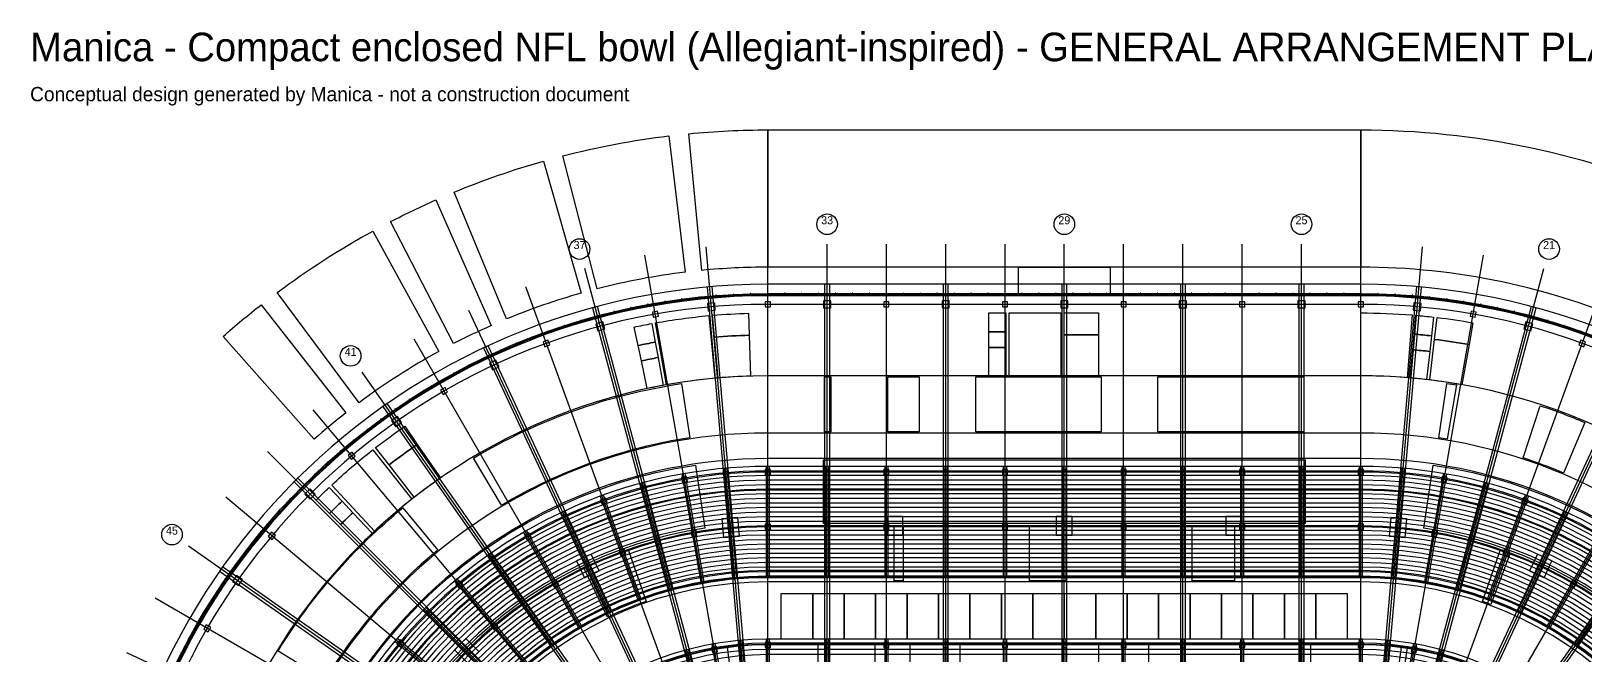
# Model space of a CAD drawing. Extents: x -180904 to 227412, y -304894 to 186390.
# Drawn here: x -180734 to 91239, y 77166 to 186390 of the extents above; entities that cross this region are included whole.
import ezdxf
from ezdxf.enums import TextEntityAlignment as Align

# ---------------------------------------------------------------- set-up
doc = ezdxf.new("R2010")
doc.units = 0
for name, color, linetype in [('02_ROW_LINES', 8, 'CONTINUOUS'), ('02_TIER_EDGES', 8, 'CONTINUOUS'), ('05_LEVELS', 40, 'CONTINUOUS'), ('05_SUITES', 40, 'CONTINUOUS'), ('06_FLOOR_PLATES', 9, 'CONTINUOUS'), ('06_PROGRAM_CLUB_LOUNGE', 9, 'CONTINUOUS'), ('06_PROGRAM_CONCESSIONS', 9, 'CONTINUOUS'), ('06_PROGRAM_FIRST_AID', 9, 'CONTINUOUS'), ('06_PROGRAM_RETAIL', 9, 'CONTINUOUS'), ('06_PROGRAM_TOILETS', 9, 'CONTINUOUS'), ('07_CORES', 6, 'CONTINUOUS'), ('07_VOMITORIES', 6, 'CONTINUOUS'), ('08_COLUMNS', 8, 'CONTINUOUS'), ('08_GRID', 8, 'CONTINUOUS'), ('08_RAKERS', 8, 'CONTINUOUS'), ('09_DECK', 254, 'CONTINUOUS'), ('09_PRIMARY_FRAMES', 254, 'CONTINUOUS'), ('10_BANDS', 252, 'CONTINUOUS'), ('10_MULLIONS', 252, 'CONTINUOUS'), ('10_PORTALS', 252, 'CONTINUOUS'), ('10_SKIN', 252, 'CONTINUOUS'), ('11_AIR_HANDLING', 4, 'CONTINUOUS'), ('11_CENTRAL_PLANT', 4, 'CONTINUOUS'), ('11_DUCT_ZONES', 4, 'CONTINUOUS'), ('11_RISERS', 4, 'CONTINUOUS'), ('12_GENERATORS', 30, 'CONTINUOUS'), ('12_RISERS', 30, 'CONTINUOUS'), ('12_ROOMS', 30, 'CONTINUOUS'), ('12_SWITCHGEAR', 30, 'CONTINUOUS'), ('12_TRANSFORMERS', 30, 'CONTINUOUS'), ('13_RISERS', 150, 'CONTINUOUS'), ('13_WATER_STORAGE', 150, 'CONTINUOUS'), ('15_RIBBON_BOARDS', 130, 'CONTINUOUS'), ('15_TELECOM', 130, 'CONTINUOUS'), ('95_TITLE', 7, 'CONTINUOUS')]:
    doc.layers.add(name, color=color, linetype=linetype)

msp = doc.modelspace()

# ---------------------------------------------------------------- linework, layer by layer
at = {"layer": '02_ROW_LINES'}
for p, q in [((51864, 109484), (-51864, 109484)), ((51864, 108684), (-51864, 108684)), ((51864, 107884), (-51864, 107884)), ((51864, 107084), (-51864, 107084)), ((51864, 106284), (-51864, 106284)), ((51864, 105484), (-51864, 105484)), ((51864, 104684), (-51864, 104684)), ((51864, 103884), (-51864, 103884)), ((51864, 103084), (-51864, 103084)), ((51864, 102284), (-51864, 102284)), ((51864, 101484), (-51864, 101484)), ((51864, 100684), (-51864, 100684)), ((51864, 99884), (-51864, 99884)), ((51864, 99084), (-51864, 99084)), ((51864, 98284), (-51864, 98284)), ((51864, 97484), (-51864, 97484)), ((51864, 96684), (-51864, 96684)), ((51864, 95884), (-51864, 95884)), ((51864, 95084), (-51864, 95084)), ((51864, 94284), (-51864, 94284)), ((51864, 93484), (-51864, 93484)), ((51864, 92684), (-51864, 92684)), ((51864, 91884), (-51864, 91884)), ((51864, 91084), (-51864, 91084)), ((51864, 79184), (-51864, 79184)), ((51864, 78284), (-51864, 78284)), ((51864, 77384), (-51864, 77384))]:
    msp.add_line(p, q, dxfattribs=at)
for centre, radius, start, end in [((-51864, 25384), 84100, 90, 180), ((51864, 25384), 84100, 0, 90), ((-51864, 25384), 83300, 90, 180), ((-51864, 25384), 82500, 90, 180), ((-51864, 25384), 81700, 90, 180), ((-51864, 25384), 80900, 90, 180), ((51864, 25384), 83300, 0, 90), ((51864, 25384), 82500, 0, 90), ((51864, 25384), 81700, 0, 90), ((51864, 25384), 80900, 0, 90), ((-51864, 25384), 80100, 90, 180), ((-51864, 25384), 79300, 90, 180), ((-51864, 25384), 78500, 90, 180), ((51864, 25384), 80100, 0, 90), ((51864, 25384), 79300, 0, 90), ((51864, 25384), 78500, 0, 90), ((-51864, 25384), 77700, 90, 180), ((-51864, 25384), 76900, 90, 180), ((-51864, 25384), 76100, 90, 180), ((-51864, 25384), 75300, 90, 180), ((51864, 25384), 77700, 0, 90), ((51864, 25384), 76900, 0, 90), ((51864, 25384), 76100, 0, 90), ((51864, 25384), 75300, 0, 90), ((-51864, 25384), 74500, 90, 180), ((-51864, 25384), 73700, 90, 180), ((-51864, 25384), 72900, 90, 180), ((51864, 25384), 74500, 0, 90), ((51864, 25384), 73700, 0, 90), ((51864, 25384), 72900, 0, 90), ((-51864, 25384), 72100, 90, 180), ((-51864, 25384), 71300, 90, 180), ((-51864, 25384), 70500, 90, 180), ((51864, 25384), 72100, 0, 90), ((51864, 25384), 71300, 0, 90), ((51864, 25384), 70500, 0, 90), ((-51864, 25384), 69700, 90, 180), ((-51864, 25384), 68900, 90, 180), ((-51864, 25384), 68100, 90, 180), ((-51864, 25384), 67300, 90, 180), ((51864, 25384), 69700, 0, 90), ((51864, 25384), 68900, 0, 90), ((51864, 25384), 68100, 0, 90), ((51864, 25384), 67300, 0, 90), ((-51864, 25384), 66500, 90, 180), ((-51864, 25384), 65700, 90, 180), ((51864, 25384), 66500, 0, 90), ((51864, 25384), 65700, 0, 90), ((-51864, 25384), 53800, 90, 180), ((51864, 25384), 53800, 0, 90), ((-51864, 25384), 52900, 90, 180), ((-51864, 25384), 52000, 90, 180), ((51864, 25384), 52900, 0, 90), ((51864, 25384), 52000, 0, 90)]:
    msp.add_arc(centre, radius, start, end, dxfattribs=at)
at = {"layer": '02_TIER_EDGES'}
for p, q in [((51864, 110284), (-51864, 110284)), ((51864, 80084), (-51864, 80084))]:
    msp.add_line(p, q, dxfattribs=at)
for centre, radius, start, end in [((-51864, 25384), 84900, 90, 180), ((51864, 25384), 84900, 0, 90), ((-51864, 25384), 54700, 90, 180), ((51864, 25384), 54700, 0, 90)]:
    msp.add_arc(centre, radius, start, end, dxfattribs=at)
at = {"layer": '05_LEVELS'}
for points in [[(118564, -25384), (118564, 25384, 0.414), (51864, 92084), (-51864, 92084, 0.414), (-118564, 25384), (-118564, -25384, 0.414), (-51864, -92084), (51864, -92084, 0.414)], [(104764, -25384), (104764, 25384, 0.414), (51864, 78284), (-51864, 78284, 0.414), (-104764, 25384), (-104764, -25384, 0.414), (-51864, -78284), (51864, -78284, 0.414)]]:
    msp.add_lwpolyline(points, format="xyb", close=True, dxfattribs=at)
at = {"layer": '05_SUITES'}
for points in [[(-44000, 80084), (-49500, 80084), (-49500, 88084), (-44000, 88084)], [(-38500, 80084), (-44000, 80084), (-44000, 88084), (-38500, 88084)], [(-33000, 80084), (-38500, 80084), (-38500, 88084), (-33000, 88084)], [(-27500, 80084), (-33000, 80084), (-33000, 88084), (-27500, 88084)], [(-22000, 80084), (-27500, 80084), (-27500, 88084), (-22000, 88084)], [(-16500, 80084), (-22000, 80084), (-22000, 88084), (-16500, 88084)], [(-11000, 80084), (-16500, 80084), (-16500, 88084), (-11000, 88084)], [(-5500, 80084), (-11000, 80084), (-11000, 88084), (-5500, 88084)], [(0, 80084), (-5500, 80084), (-5500, 88084), (0, 88084)], [(5500, 80084), (0, 80084), (0, 88084), (5500, 88084)], [(11000, 80084), (5500, 80084), (5500, 88084), (11000, 88084)], [(16500, 80084), (11000, 80084), (11000, 88084), (16500, 88084)], [(22000, 80084), (16500, 80084), (16500, 88084), (22000, 88084)], [(27500, 80084), (22000, 80084), (22000, 88084), (27500, 88084)], [(33000, 80084), (27500, 80084), (27500, 88084), (33000, 88084)], [(38500, 80084), (33000, 80084), (33000, 88084), (38500, 88084)], [(44000, 80084), (38500, 80084), (38500, 88084), (44000, 88084)], [(49500, 80084), (44000, 80084), (44000, 88084), (49500, 88084)]]:
    msp.add_lwpolyline(points, close=True, dxfattribs=at)
at = {"layer": '06_FLOOR_PLATES'}
for points in [[(152604, -25384), (152604, 25384, 0.414), (51864, 126124), (-51864, 126124, 0.414), (-152604, 25384), (-152604, -25384, 0.414), (-51864, -126124), (51864, -126124, 0.414)], [(138136.051, -25384), (138136.051, 25384, 0.414), (51864, 111656.051), (-51864, 111656.051, 0.414), (-138136.051, 25384), (-138136.051, -25384, 0.414), (-51864, -111656.051), (51864, -111656.051, 0.414)], [(132604, -25384), (132604, 25384, 0.414), (51864, 106124), (-51864, 106124, 0.414), (-132604, 25384), (-132604, -25384, 0.414), (-51864, -106124), (51864, -106124, 0.414)], [(106564, -25384), (106564, 25384, 0.414), (51864, 80084), (-51864, 80084, 0.414), (-106564, 25384), (-106564, -25384, 0.414), (-51864, -80084), (51864, -80084, 0.414)], [(105864, -25384), (105864, 25384, 0.414), (51864, 79384), (-51864, 79384, 0.414), (-105864, 25384), (-105864, -25384, 0.414), (-51864, -79384), (51864, -79384, 0.414)]]:
    msp.add_lwpolyline(points, format="xyb", close=True, dxfattribs=at)
at = {"layer": '06_PROGRAM_CLUB_LOUNGE'}
for points in [[(-62879.125, 99469.606, 0.33), (-125949.606, 36399.125), (-137000.182, 38042.136, -0.33), (-64522.136, 110520.182)], [(125949.606, 36399.125, 0.33), (62879.125, 99469.606), (64522.136, 110520.182, -0.33), (137000.182, 38042.136)]]:
    msp.add_lwpolyline(points, format="xyb", close=True, dxfattribs=at)
msp.add_lwpolyline([(42117.206, 100284), (-42117.206, 100284), (-42117.206, 111456.051), (42117.206, 111456.051)], close=True, dxfattribs=at)
at = {"layer": '06_PROGRAM_CONCESSIONS'}
for points in [[(6429.126, 116324), (-15480.172, 116324), (-15480.172, 125924), (6429.126, 125924)], [(265.802, 90284), (-6113.443, 90284), (-6113.443, 99884), (265.802, 99884)], [(6007.564, 69584), (-18243.747, 69584), (-18243.747, 79184), (6007.564, 79184)]]:
    msp.add_lwpolyline(points, close=True, dxfattribs=at)
for points in [[(-109613.057, 95634.48, 0.083), (-129346.176, 72992.78), (-137525.513, 78018.559, -0.083), (-115709.285, 103050.41)], [(-97570.14, 71459.577, 0.024), (-101801.18, 66836.238), (-109187.882, 72967.848, -0.024), (-104330.986, 78275.071)]]:
    msp.add_lwpolyline(points, format="xyb", close=True, dxfattribs=at)
at = {"layer": '06_PROGRAM_FIRST_AID'}
for points in [[(-40831.522, 116324), (-41926.987, 116324), (-41926.987, 125924), (-40831.522, 125924)], [(-41869.815, 69584), (-43082.38, 69584), (-43082.38, 79184), (-41869.815, 79184)]]:
    msp.add_lwpolyline(points, close=True, dxfattribs=at)
for points in [[(66986.711, 115057.782, 0.004), (65497.092, 115296.304), (66936.258, 124787.816, -0.004), (68583.126, 124524.115)], [(58527.99, 69078.751, 0.005), (57724.571, 69193.744), (58997.456, 78708.983, -0.005), (59975.372, 78569.013)]]:
    msp.add_lwpolyline(points, format="xyb", close=True, dxfattribs=at)
at = {"layer": '06_PROGRAM_RETAIL'}
for points in [[(-25417.185, 116324), (-30894.51, 116324), (-30894.51, 125924), (-25417.185, 125924)], [(-28191.316, 90284), (-29786.127, 90284), (-29786.127, 99884), (-28191.316, 99884)], [(-27025.367, 69584), (-33088.195, 69584), (-33088.195, 79184), (-27025.367, 79184)]]:
    msp.add_lwpolyline(points, close=True, dxfattribs=at)
for points in [[(87319.173, 109127.742, 0.021), (80259.082, 111777.304), (83256.583, 120897.336, -0.021), (91061.967, 117968.075)], [(74634.57, 86158.264, 0.006), (73160.32, 86690.417), (76310.469, 95758.854, -0.006), (78002.79, 95147.985)]]:
    msp.add_lwpolyline(points, format="xyb", close=True, dxfattribs=at)
at = {"layer": '06_PROGRAM_TOILETS'}
for points in [[(41926.987, 116324), (16366.139, 116324), (16366.139, 125924), (41926.987, 125924)], [(29786.127, 90284), (22343.675, 90284), (22343.675, 99884), (29786.127, 99884)], [(43082.38, 69584), (14789.184, 69584), (14789.184, 79184), (43082.38, 79184)]]:
    msp.add_lwpolyline(points, close=True, dxfattribs=at)
for points in [[(-65497.092, 115296.304, 0.097), (-98428.982, 103497.93), (-103344.573, 111743.957, -0.097), (-66936.258, 124787.816)], [(-73160.32, 86690.417, 0.028), (-79920.077, 83906.359), (-84070.129, 92562.979, -0.028), (-76310.469, 95758.854)], [(-57724.571, 69193.744, 0.108), (-75396.309, 62798.843), (-80507.398, 70925.143, -0.108), (-58997.456, 78708.983)]]:
    msp.add_lwpolyline(points, format="xyb", close=True, dxfattribs=at)
at = {"layer": '07_CORES'}
for points in [[(-61143.982, 125695.662, 0.021), (-69598.33, 124550.734), (-71534.777, 135378.946, -0.021), (-62157.281, 136648.891)], [(59949.555, 125798.996, 0.02), (51864, 126124), (51864, 137124, -0.02), (60832.432, 136763.508)], [(-114163.201, 104550.642, 0.021), (-120638.284, 98995.449), (-128147.885, 107033.229, -0.021), (-120965.774, 113195.004)]]:
    msp.add_lwpolyline(points, format="xyb", close=True, dxfattribs=at)
msp.add_lwpolyline([(-632.175, 126124), (-9632.175, 126124), (-9632.175, 137124), (-632.175, 137124)], close=True, dxfattribs=at)
at = {"layer": '07_VOMITORIES'}
for points in [[(-56820.802, 98103.707), (-57104.058, 101341.339), (-59893.403, 101097.303), (-59610.147, 97859.671)], [(-28236.571, 98259), (-28236.571, 101509), (-31036.571, 101509), (-31036.571, 98259)], [(1400, 98259), (1400, 101509), (-1400, 101509), (-1400, 98259)], [(31036.571, 98259), (31036.571, 101509), (28236.571, 101509), (28236.571, 98259)], [(59610.147, 97859.671), (59893.403, 101097.303), (57104.058, 101341.339), (56820.802, 98103.707)], [(-81393.475, 92022.846), (-82766.984, 94968.346), (-85304.646, 93785.015), (-83931.137, 90839.514)], [(83931.137, 90839.514), (85304.646, 93785.015), (82766.984, 94968.346), (81393.475, 92022.846)], [(-102404.457, 77904.356), (-104702.554, 80202.453), (-106682.453, 78222.554), (-104384.356, 75924.457)]]:
    msp.add_lwpolyline(points, close=True, dxfattribs=at)
at = {"layer": '08_COLUMNS'}
for points in [[(-61051.006, 137620.393), (-61160.822, 138875.598), (-62416.027, 138765.782), (-62306.211, 137510.577)], [(-51414, 138174), (-51414, 139074), (-52314, 139074), (-52314, 138174)], [(-40861.2, 137994), (-40861.2, 139254), (-42121.2, 139254), (-42121.2, 137994)], [(-30668.4, 138174), (-30668.4, 139074), (-31568.4, 139074), (-31568.4, 138174)], [(-20115.6, 137994), (-20115.6, 139254), (-21375.6, 139254), (-21375.6, 137994)], [(-9922.8, 138174), (-9922.8, 139074), (-10822.8, 139074), (-10822.8, 138174)], [(630, 137994), (630, 139254), (-630, 139254), (-630, 137994)], [(10822.8, 138174), (10822.8, 139074), (9922.8, 139074), (9922.8, 138174)], [(21375.6, 137994), (21375.6, 139254), (20115.6, 139254), (20115.6, 137994)], [(31568.4, 138174), (31568.4, 139074), (30668.4, 139074), (30668.4, 138174)], [(42121.2, 137994), (42121.2, 139254), (40861.2, 139254), (40861.2, 137994)], [(52314, 138174), (52314, 139074), (51414, 139074), (51414, 138174)], [(62306.211, 137510.577), (62416.027, 138765.782), (61160.822, 138875.598), (61051.006, 137620.393)], [(-71006.614, 136538.608), (-71162.898, 137424.935), (-72049.225, 137268.652), (-71892.941, 136382.325)], [(71892.941, 136382.325), (72049.225, 137268.652), (71162.898, 137424.935), (71006.614, 136538.608)], [(-80401.079, 134319.963), (-80727.191, 135537.03), (-81944.258, 135210.918), (-81618.146, 133993.851)], [(81618.146, 133993.851), (81944.258, 135210.918), (80727.191, 135537.03), (80401.079, 134319.963)], [(-90017.59, 131525.84), (-90325.408, 132371.563), (-91171.132, 132063.745), (-90863.314, 131218.022)], [(90863.314, 131218.022), (91171.132, 132063.745), (90325.408, 132371.563), (90017.59, 131525.84)], [(-98884.069, 127709.569), (-99416.568, 128851.517), (-100558.515, 128319.018), (-100026.016, 127177.07)], [(-107869.289, 123288.005), (-108319.289, 124067.428), (-109098.711, 123617.428), (-108648.711, 122838.005)], [(-115938.377, 117990.065), (-116661.083, 119022.196), (-117693.215, 118299.49), (-116970.508, 117267.359)], [(-124019.294, 112075.407), (-124597.803, 112764.847), (-125287.243, 112186.338), (-124708.734, 111496.898)], [(-58688.859, 108555.668), (-58767.299, 109452.243), (-59663.875, 109373.803), (-59585.434, 108477.227)], [(-51414, 108834), (-51414, 109734), (-52314, 109734), (-52314, 108834)], [(-41041.2, 108834), (-41041.2, 109734), (-41941.2, 109734), (-41941.2, 108834)], [(-30668.4, 108834), (-30668.4, 109734), (-31568.4, 109734), (-31568.4, 108834)], [(-20295.6, 108834), (-20295.6, 109734), (-21195.6, 109734), (-21195.6, 108834)], [(-9922.8, 108834), (-9922.8, 109734), (-10822.8, 109734), (-10822.8, 108834)], [(450, 108834), (450, 109734), (-450, 109734), (-450, 108834)], [(10822.8, 108834), (10822.8, 109734), (9922.8, 109734), (9922.8, 108834)], [(21195.6, 108834), (21195.6, 109734), (20295.6, 109734), (20295.6, 108834)], [(31568.4, 108834), (31568.4, 109734), (30668.4, 109734), (30668.4, 108834)], [(41941.2, 108834), (41941.2, 109734), (41041.2, 109734), (41041.2, 108834)], [(52314, 108834), (52314, 109734), (51414, 109734), (51414, 108834)], [(59585.434, 108477.227), (59663.875, 109373.803), (58767.299, 109452.243), (58688.859, 108555.668)], [(-131045.817, 105456.772), (-131936.772, 106347.726), (-132827.726, 105456.772), (-131936.772, 104565.817)], [(-73027.783, 106106.979), (-73260.72, 106976.312), (-74130.053, 106743.375), (-73897.116, 105874.042)], [(-65911.777, 107644.349), (-66068.06, 108530.676), (-66954.387, 108374.392), (-66798.104, 107488.065)], [(66798.104, 107488.065), (66954.387, 108374.392), (66068.06, 108530.676), (65911.777, 107644.349)], [(73897.116, 105874.042), (74130.053, 106743.375), (73260.72, 106976.312), (73027.783, 106106.979)], [(-79982.719, 103955.258), (-80290.537, 104800.982), (-81136.261, 104493.163), (-80828.443, 103647.44)], [(80828.443, 103647.44), (81136.261, 104493.163), (80290.537, 104800.982), (79982.719, 103955.258)], [(-86723.655, 101205.563), (-87104.012, 102021.24), (-87919.689, 101640.884), (-87539.332, 100825.207)], [(87539.332, 100825.207), (87919.689, 101640.884), (87104.012, 102021.24), (86723.655, 101205.563)], [(-137976.898, 98228.734), (-138666.338, 98807.243), (-139244.847, 98117.803), (-138555.407, 97539.294)], [(-93199.289, 97878.82), (-93649.289, 98658.243), (-94428.711, 98208.243), (-93978.711, 97428.82)], [(-64251.7, 98229.587), (-64407.984, 99115.914), (-65294.311, 98959.63), (-65138.027, 98073.303)], [(-57855.65, 99032.046), (-57934.09, 99928.622), (-58830.666, 99850.181), (-58752.225, 98953.606)], [(-51414, 99274), (-51414, 100174), (-52314, 100174), (-52314, 99274)], [(-41041.2, 99274), (-41041.2, 100174), (-41941.2, 100174), (-41941.2, 99274)], [(-30668.4, 99274), (-30668.4, 100174), (-31568.4, 100174), (-31568.4, 99274)], [(-20295.6, 99274), (-20295.6, 100174), (-21195.6, 100174), (-21195.6, 99274)], [(-9922.8, 99274), (-9922.8, 100174), (-10822.8, 100174), (-10822.8, 99274)], [(450, 99274), (450, 100174), (-450, 100174), (-450, 99274)], [(10822.8, 99274), (10822.8, 100174), (9922.8, 100174), (9922.8, 99274)], [(21195.6, 99274), (21195.6, 100174), (20295.6, 100174), (20295.6, 99274)], [(31568.4, 99274), (31568.4, 100174), (30668.4, 100174), (30668.4, 99274)], [(41941.2, 99274), (41941.2, 100174), (41041.2, 100174), (41041.2, 99274)], [(52314, 99274), (52314, 100174), (51414, 100174), (51414, 99274)], [(58752.225, 98953.606), (58830.666, 99850.181), (57934.09, 99928.622), (57855.65, 99032.046)], [(65138.027, 98073.303), (65294.311, 98959.63), (64407.984, 99115.914), (64251.7, 98229.587)], [(-76713.007, 94971.797), (-77020.825, 95817.52), (-77866.548, 95509.702), (-77558.73, 94663.979)], [(-70553.473, 96872.728), (-70786.41, 97742.061), (-71655.743, 97509.124), (-71422.806, 96639.791)], [(71422.806, 96639.791), (71655.743, 97509.124), (70786.41, 97742.061), (70553.473, 96872.728)], [(77558.73, 94663.979), (77866.548, 95509.702), (77020.825, 95817.52), (76713.007, 94971.797)], [(-99360.335, 94000.347), (-99876.554, 94737.584), (-100613.791, 94221.366), (-100097.572, 93484.129)], [(-82683.425, 92541.261), (-83063.781, 93356.938), (-83879.458, 92976.581), (-83499.102, 92160.904)], [(83499.102, 92160.904), (83879.458, 92976.581), (83063.781, 93356.938), (82683.425, 92541.261)], [(-143747.359, 90490.508), (-144779.49, 91213.215), (-145502.196, 90181.083), (-144470.065, 89458.377)], [(-105159.906, 89599.663), (-105738.415, 90289.103), (-106427.855, 89710.594), (-105849.346, 89021.154)], [(-88419.289, 89599.617), (-88869.289, 90379.04), (-89648.711, 89929.04), (-89198.711, 89149.617)], [(89198.711, 89149.617), (89648.711, 89929.04), (88869.289, 90379.04), (88419.289, 89599.617)], [(-110553.863, 84710.259), (-111190.259, 85346.655), (-111826.655, 84710.259), (-111190.259, 84073.863)], [(-93876.944, 86169.254), (-94393.163, 86906.491), (-95130.4, 86390.272), (-94614.181, 85653.035)], [(-149318.005, 82168.711), (-150097.428, 82618.711), (-150547.428, 81839.289), (-149768.005, 81389.289)], [(-99014.856, 82276.278), (-99593.365, 82965.718), (-100282.805, 82387.209), (-99704.296, 81697.769)], [(-115501.154, 79369.346), (-116190.594, 79947.855), (-116769.103, 79258.415), (-116079.663, 78679.906)], [(-56056.756, 78470.588), (-56135.196, 79367.163), (-57031.771, 79288.723), (-56953.331, 78392.148)], [(-51414, 78634), (-51414, 79534), (-52314, 79534), (-52314, 78634)], [(-41041.2, 78634), (-41041.2, 79534), (-41941.2, 79534), (-41941.2, 78634)], [(-30668.4, 78634), (-30668.4, 79534), (-31568.4, 79534), (-31568.4, 78634)], [(-20295.6, 78634), (-20295.6, 79534), (-21195.6, 79534), (-21195.6, 78634)], [(-9922.8, 78634), (-9922.8, 79534), (-10822.8, 79534), (-10822.8, 78634)], [(450, 78634), (450, 79534), (-450, 79534), (-450, 78634)], [(10822.8, 78634), (10822.8, 79534), (9922.8, 79534), (9922.8, 78634)], [(21195.6, 78634), (21195.6, 79534), (20295.6, 79534), (20295.6, 78634)], [(31568.4, 78634), (31568.4, 79534), (30668.4, 79534), (30668.4, 78634)], [(41941.2, 78634), (41941.2, 79534), (41041.2, 79534), (41041.2, 78634)], [(52314, 78634), (52314, 79534), (51414, 79534), (51414, 78634)], [(56953.331, 78392.148), (57031.771, 79288.723), (56135.196, 79367.163), (56056.756, 78470.588)], [(-103793.922, 77950.318), (-104430.318, 78586.714), (-105066.714, 77950.318), (-104430.318, 77313.922)], [(-65211.448, 76936.019), (-65444.385, 77805.352), (-66313.718, 77572.415), (-66080.781, 76703.082)], [(-60667.602, 77903.155), (-60823.885, 78789.482), (-61710.212, 78633.198), (-61553.929, 77746.871)], [(61553.929, 77746.871), (61710.212, 78633.198), (60823.885, 78789.482), (60667.602, 77903.155)], [(66080.781, 76703.082), (66313.718, 77572.415), (65444.385, 77805.352), (65211.448, 76936.019)]]:
    msp.add_lwpolyline(points, close=True, dxfattribs=at)
at = {"layer": '08_GRID'}
for p, q in [((-57594.39, 57882.656), (-73351.226, 147244.111)), ((-54740.14, 58258.425), (-62648.652, 148653.132)), ((-51864, 58384), (-51864, 149124)), ((-41491.2, 58384), (-41491.2, 149124)), ((-31118.4, 58384), (-31118.4, 149124)), ((-20745.6, 58384), (-20745.6, 149124)), ((-10372.8, 58384), (-10372.8, 149124)), ((0, 58384), (0, 149124)), ((10372.8, 58384), (10372.8, 149124)), ((20745.6, 58384), (20745.6, 149124)), ((31118.4, 58384), (31118.4, 149124)), ((41491.2, 58384), (41491.2, 149124)), ((51864, 58384), (51864, 149124)), ((54740.14, 58258.425), (62648.652, 148653.132)), ((57594.39, 57882.656), (73351.226, 147244.111)), ((-60405.028, 57259.552), (-83890.269, 144907.662)), ((60405.028, 57259.552), (83890.269, 144907.662)), ((-63150.665, 56393.856), (-94185.573, 141661.565)), ((63150.665, 56393.856), (94185.573, 141661.565)), ((-65810.403, 55292.157), (-104158.784, 137530.526)), ((65810.403, 55292.157), (104158.784, 137530.526)), ((-68364, 53962.838), (-113734, 132545.983)), ((68364, 53962.838), (113734, 132545.983)), ((-70792.022, 52416.017), (-122838.348, 126745.874)), ((70792.022, 52416.017), (122838.348, 126745.874)), ((-73075.991, 50663.467), (-131402.539, 120174.339)), ((-75198.524, 48718.524), (-139361.393, 112881.393)), ((-77143.467, 46595.991), (-146654.339, 104922.539)), ((-78896.017, 44312.022), (-153225.874, 96358.348)), ((-80442.838, 41884), (-159025.983, 87254)), ((-81772.157, 39330.403), (-164010.526, 77678.784))]:
    msp.add_line(p, q, dxfattribs=at)
for points in [[(165104, -25384), (165104, 25384, 0.414), (51864, 138624), (-51864, 138624, 0.414), (-165104, 25384), (-165104, -25384, 0.414), (-51864, -138624), (51864, -138624, 0.414)], [(135764, -25384), (135764, 25384, 0.414), (51864, 109284), (-51864, 109284, 0.414), (-135764, 25384), (-135764, -25384, 0.414), (-51864, -109284), (51864, -109284, 0.414)], [(126204, -25384), (126204, 25384, 0.414), (51864, 99724), (-51864, 99724, 0.414), (-126204, 25384), (-126204, -25384, 0.414), (-51864, -99724), (51864, -99724, 0.414)], [(105564, -25384), (105564, 25384, 0.414), (51864, 79084), (-51864, 79084, 0.414), (-105564, 25384), (-105564, -25384, 0.414), (-51864, -79084), (51864, -79084, 0.414)]]:
    msp.add_lwpolyline(points, format="xyb", close=True, dxfattribs=at)
for centre in [(-41491.2, 152624), (0, 152624), (41491.2, 152624), (-84796.135, 148288.402), (84796.135, 148288.402), (-124845.866, 129612.906), (-156092.906, 98365.866)]:
    msp.add_circle(centre, 1800, dxfattribs=at)
at = {"layer": '08_RAKERS'}
for points in [[(-62977.243, 90137.964), (-66311.288, 109046.273), (-66902.173, 108942.084), (-63568.128, 90033.775)], [(-57291.274, 90860.138), (-58964.664, 109987.077), (-59562.381, 109934.783), (-57888.991, 90807.845)], [(-51564, 91084), (-51564, 110284), (-52164, 110284), (-52164, 91084)], [(-41191.2, 91084), (-41191.2, 110284), (-41791.2, 110284), (-41791.2, 91084)], [(-30818.4, 91084), (-30818.4, 110284), (-31418.4, 110284), (-31418.4, 91084)], [(-20445.6, 91084), (-20445.6, 110284), (-21045.6, 110284), (-21045.6, 91084)], [(-10072.8, 91084), (-10072.8, 110284), (-10672.8, 110284), (-10672.8, 91084)], [(300, 91084), (300, 110284), (-300, 110284), (-300, 91084)], [(10672.8, 91084), (10672.8, 110284), (10072.8, 110284), (10072.8, 91084)], [(21045.6, 91084), (21045.6, 110284), (20445.6, 110284), (20445.6, 91084)], [(31418.4, 91084), (31418.4, 110284), (30818.4, 110284), (30818.4, 91084)], [(41791.2, 91084), (41791.2, 110284), (41191.2, 110284), (41191.2, 91084)], [(52164, 91084), (52164, 110284), (51564, 110284), (51564, 91084)], [(57888.991, 90807.845), (59562.381, 109934.783), (58964.664, 109987.077), (57291.274, 90860.138)], [(63568.128, 90033.775), (66902.173, 108942.084), (66311.288, 109046.273), (62977.243, 90137.964)], [(-68578.634, 88922.973), (-73547.959, 107468.748), (-74127.515, 107313.457), (-69158.189, 88767.681)], [(69158.189, 88767.681), (74127.515, 107313.457), (73547.959, 107468.748), (68578.634, 88922.973)], [(-74052.816, 87224.411), (-80619.602, 105266.51), (-81183.418, 105061.297), (-74616.631, 87019.199)], [(74616.631, 87019.199), (81183.418, 105061.297), (80619.602, 105266.51), (74052.816, 87224.411)], [(-79358.127, 85055.207), (-87472.398, 102456.317), (-88016.183, 102202.746), (-79901.912, 84801.636)], [(79901.912, 84801.636), (88016.183, 102202.746), (87472.398, 102456.317), (79358.127, 85055.207)], [(-84454.192, 82431.869), (-94054.192, 99059.557), (-94573.808, 98759.557), (-84973.808, 82131.869)], [(84973.808, 82131.869), (94573.808, 98759.557), (94054.192, 99059.557), (84454.192, 82431.869)], [(-89302.226, 79374.362), (-100314.894, 95102.081), (-100806.385, 94757.936), (-89793.717, 79030.216)], [(89793.717, 79030.216), (100806.385, 94757.936), (100314.894, 95102.081), (89302.226, 79374.362)], [(-93865.333, 75905.956), (-106206.855, 90614.01), (-106666.481, 90228.337), (-94324.959, 75520.284)], [(-98108.783, 72053.048), (-111685.234, 85629.498), (-112109.498, 85205.234), (-98533.048, 71628.783)], [(-102000.284, 67844.959), (-116708.337, 80186.481), (-117094.01, 79726.855), (-102385.956, 67385.333)], [(-59816.846, 72214.463), (-61067.113, 79305.079), (-61657.998, 79200.89), (-60407.731, 72110.274)], [(-55705.039, 72729.395), (-56332.561, 79901.997), (-56930.278, 79849.703), (-56302.756, 72677.101)], [(-51564, 72884), (-51564, 80084), (-52164, 80084), (-52164, 72884)], [(-41191.2, 72884), (-41191.2, 80084), (-41791.2, 80084), (-41791.2, 72884)], [(-30818.4, 72884), (-30818.4, 80084), (-31418.4, 80084), (-31418.4, 72884)], [(-20445.6, 72884), (-20445.6, 80084), (-21045.6, 80084), (-21045.6, 72884)], [(-10072.8, 72884), (-10072.8, 80084), (-10672.8, 80084), (-10672.8, 72884)], [(300, 72884), (300, 80084), (-300, 80084), (-300, 72884)], [(10672.8, 72884), (10672.8, 80084), (10072.8, 80084), (10072.8, 72884)], [(21045.6, 72884), (21045.6, 80084), (20445.6, 80084), (20445.6, 72884)], [(31418.4, 72884), (31418.4, 80084), (30818.4, 80084), (30818.4, 72884)], [(41791.2, 72884), (41791.2, 80084), (41191.2, 80084), (41191.2, 72884)], [(52164, 72884), (52164, 80084), (51564, 80084), (51564, 72884)], [(56302.756, 72677.101), (56930.278, 79849.703), (56332.561, 79901.997), (55705.039, 72729.395)], [(60407.731, 72110.274), (61657.998, 79200.89), (61067.113, 79305.079), (59816.846, 72214.463)], [(-63868.127, 71343.122), (-65731.624, 78297.788), (-66311.18, 78142.497), (-64447.682, 71187.831)], [(64447.682, 71187.831), (66311.18, 78142.497), (65731.624, 78297.788), (63868.127, 71343.122)]]:
    msp.add_lwpolyline(points, close=True, dxfattribs=at)
at = {"layer": '09_DECK'}
msp.add_lwpolyline([(168604, -25384), (168604, 25384, 0.414), (51864, 142124), (-51864, 142124, 0.414), (-168604, 25384), (-168604, -25384, 0.414), (-51864, -142124), (51864, -142124, 0.414)], format="xyb", close=True, dxfattribs=at)
at = {"layer": '09_PRIMARY_FRAMES'}
for points in [[(-52461.581, 37377.556), (-61590.274, 141718.989), (-62486.849, 141640.549), (-53358.157, 37299.116)], [(-41041.2, 37384), (-41041.2, 142124), (-41941.2, 142124), (-41941.2, 37384)], [(-20295.6, 37384), (-20295.6, 142124), (-21195.6, 142124), (-21195.6, 37384)], [(450, 37384), (450, 142124), (-450, 142124), (-450, 37384)], [(21195.6, 37384), (21195.6, 142124), (20295.6, 142124), (20295.6, 37384)], [(41941.2, 37384), (41941.2, 142124), (41041.2, 142124), (41041.2, 37384)], [(53358.157, 37299.116), (62486.849, 141640.549), (61590.274, 141718.989), (52461.581, 37377.556)], [(-54535.162, 37091.578), (-81643.869, 138262.65), (-82513.202, 138029.712), (-55404.495, 36858.641)], [(55404.495, 36858.641), (82513.202, 138029.712), (81643.869, 138262.65), (54535.162, 37091.578)], [(-56527.581, 36449.872), (-100792.617, 131376.549), (-101608.294, 130996.193), (-57343.258, 36069.515)], [(57343.258, 36069.515), (101608.294, 130996.193), (100792.617, 131376.549), (56527.581, 36449.872)], [(-58378.299, 35471.934), (-118454.695, 121269.919), (-119191.932, 120753.7), (-59115.536, 34955.715)], [(59115.536, 34955.715), (119191.932, 120753.7), (118454.695, 121269.919), (58378.299, 35471.934)], [(-60031.083, 34187.479), (-134093.448, 108249.844), (-134729.844, 107613.448), (-60667.479, 33551.083)], [(-61435.715, 32635.536), (-147233.7, 92711.932), (-147749.919, 91974.695), (-61951.934, 31898.299)]]:
    msp.add_lwpolyline(points, close=True, dxfattribs=at)
at = {"layer": '10_BANDS'}
for points in [[(-51864, 140324, 0.414), (-166804, 25384), (-167004, 25384, -0.414), (-51864, 140524)], [(-51864, 140324, 0.414), (-166804, 25384), (-167004, 25384, -0.414), (-51864, 140524)], [(-51864, 140324, 0.414), (-166804, 25384), (-167004, 25384, -0.414), (-51864, 140524)], [(-51864, 140324, 0.414), (-166804, 25384), (-167004, 25384, -0.414), (-51864, 140524)], [(166804, 25384, 0.414), (51864, 140324), (51864, 140524, -0.414), (167004, 25384)], [(166804, 25384, 0.414), (51864, 140324), (51864, 140524, -0.414), (167004, 25384)], [(166804, 25384, 0.414), (51864, 140324), (51864, 140524, -0.414), (167004, 25384)], [(166804, 25384, 0.414), (51864, 140324), (51864, 140524, -0.414), (167004, 25384)]]:
    msp.add_lwpolyline(points, format="xyb", close=True, dxfattribs=at)
msp.add_lwpolyline([(51864, 140324), (-51864, 140324), (-51864, 140524), (51864, 140524)], close=True, dxfattribs=at)
msp.add_lwpolyline([(51864, 140324), (-51864, 140324), (-51864, 140524), (51864, 140524)], close=True, dxfattribs=at)
msp.add_lwpolyline([(51864, 140324), (-51864, 140324), (-51864, 140524), (51864, 140524)], close=True, dxfattribs=at)
msp.add_lwpolyline([(51864, 140324), (-51864, 140324), (-51864, 140524), (51864, 140524)], close=True, dxfattribs=at)
at = {"layer": '10_MULLIONS'}
for points in [[(-69795.193, 138916.72), (-69834.302, 139163.642), (-69933.07, 139147.998), (-69893.962, 138901.076)], [(-66817.108, 139347.199), (-66849.74, 139595.06), (-66948.884, 139582.007), (-66916.253, 139334.146)], [(-63828.775, 139699.573), (-63854.908, 139948.204), (-63954.36, 139937.751), (-63928.228, 139689.12)], [(-60832.243, 139973.601), (-60851.857, 140222.831), (-60951.549, 140214.985), (-60931.934, 139965.755)], [(-57829.563, 140169.096), (-57842.647, 140418.753), (-57942.51, 140413.519), (-57929.426, 140163.862)], [(-54822.796, 140285.922), (-54829.34, 140535.836), (-54929.306, 140533.218), (-54922.761, 140283.304)], [(-51814, 140324), (-51814, 140574), (-51914, 140574), (-51914, 140324)], [(-48850.343, 140324), (-48850.343, 140574), (-48950.343, 140574), (-48950.343, 140324)], [(-45886.686, 140324), (-45886.686, 140574), (-45986.686, 140574), (-45986.686, 140324)], [(-42923.029, 140324), (-42923.029, 140574), (-43023.029, 140574), (-43023.029, 140324)], [(-39959.371, 140324), (-39959.371, 140574), (-40059.371, 140574), (-40059.371, 140324)], [(-36995.714, 140324), (-36995.714, 140574), (-37095.714, 140574), (-37095.714, 140324)], [(-34032.057, 140324), (-34032.057, 140574), (-34132.057, 140574), (-34132.057, 140324)], [(-31068.4, 140324), (-31068.4, 140574), (-31168.4, 140574), (-31168.4, 140324)], [(-28104.743, 140324), (-28104.743, 140574), (-28204.743, 140574), (-28204.743, 140324)], [(-25141.086, 140324), (-25141.086, 140574), (-25241.086, 140574), (-25241.086, 140324)], [(-22177.429, 140324), (-22177.429, 140574), (-22277.429, 140574), (-22277.429, 140324)], [(-19213.771, 140324), (-19213.771, 140574), (-19313.771, 140574), (-19313.771, 140324)], [(-16250.114, 140324), (-16250.114, 140574), (-16350.114, 140574), (-16350.114, 140324)], [(-13286.457, 140324), (-13286.457, 140574), (-13386.457, 140574), (-13386.457, 140324)], [(-10322.8, 140324), (-10322.8, 140574), (-10422.8, 140574), (-10422.8, 140324)], [(-7359.143, 140324), (-7359.143, 140574), (-7459.143, 140574), (-7459.143, 140324)], [(-4395.486, 140324), (-4395.486, 140574), (-4495.486, 140574), (-4495.486, 140324)], [(-1431.829, 140324), (-1431.829, 140574), (-1531.829, 140574), (-1531.829, 140324)], [(1531.829, 140324), (1531.829, 140574), (1431.829, 140574), (1431.829, 140324)], [(4495.486, 140324), (4495.486, 140574), (4395.486, 140574), (4395.486, 140324)], [(7459.143, 140324), (7459.143, 140574), (7359.143, 140574), (7359.143, 140324)], [(10422.8, 140324), (10422.8, 140574), (10322.8, 140574), (10322.8, 140324)], [(13386.457, 140324), (13386.457, 140574), (13286.457, 140574), (13286.457, 140324)], [(16350.114, 140324), (16350.114, 140574), (16250.114, 140574), (16250.114, 140324)], [(19313.771, 140324), (19313.771, 140574), (19213.771, 140574), (19213.771, 140324)], [(22277.429, 140324), (22277.429, 140574), (22177.429, 140574), (22177.429, 140324)], [(25241.086, 140324), (25241.086, 140574), (25141.086, 140574), (25141.086, 140324)], [(28204.743, 140324), (28204.743, 140574), (28104.743, 140574), (28104.743, 140324)], [(31168.4, 140324), (31168.4, 140574), (31068.4, 140574), (31068.4, 140324)], [(34132.057, 140324), (34132.057, 140574), (34032.057, 140574), (34032.057, 140324)], [(37095.714, 140324), (37095.714, 140574), (36995.714, 140574), (36995.714, 140324)], [(40059.371, 140324), (40059.371, 140574), (39959.371, 140574), (39959.371, 140324)], [(43023.029, 140324), (43023.029, 140574), (42923.029, 140574), (42923.029, 140324)], [(45986.686, 140324), (45986.686, 140574), (45886.686, 140574), (45886.686, 140324)], [(48950.343, 140324), (48950.343, 140574), (48850.343, 140574), (48850.343, 140324)], [(51914, 140324), (51914, 140574), (51814, 140574), (51814, 140324)], [(54922.761, 140283.304), (54929.306, 140533.218), (54829.34, 140535.836), (54822.796, 140285.922)], [(57929.426, 140163.862), (57942.51, 140413.519), (57842.647, 140418.753), (57829.563, 140169.096)], [(60931.934, 139965.755), (60951.549, 140214.985), (60851.857, 140222.831), (60832.243, 139973.601)], [(63928.228, 139689.12), (63954.36, 139937.751), (63854.908, 139948.204), (63828.775, 139699.573)], [(66916.253, 139334.146), (66948.884, 139582.007), (66849.74, 139595.06), (66817.108, 139347.199)], [(69893.962, 138901.076), (69933.07, 139147.998), (69834.302, 139163.642), (69795.193, 138916.72)], [(-81564.365, 136420.455), (-81629.07, 136661.937), (-81725.662, 136636.055), (-81660.957, 136394.574)], [(-78647.592, 137159.871), (-78705.953, 137402.963), (-78803.19, 137379.619), (-78744.829, 137136.526)], [(-75712.462, 137822.681), (-75764.44, 138067.218), (-75862.255, 138046.427), (-75810.277, 137801.89)], [(-72760.989, 138408.431), (-72806.547, 138654.245), (-72904.873, 138636.021), (-72859.314, 138390.207)], [(72859.314, 138390.207), (72904.873, 138636.021), (72806.547, 138654.245), (72760.989, 138408.431)], [(75810.277, 137801.89), (75862.255, 138046.427), (75764.44, 138067.218), (75712.462, 137822.681)], [(78744.829, 137136.526), (78803.19, 137379.619), (78705.953, 137402.963), (78647.592, 137159.871)], [(81660.957, 136394.574), (81725.662, 136636.055), (81629.07, 136661.937), (81564.365, 136420.455)], [(-90184.628, 133747.903), (-90268.08, 133983.564), (-90362.344, 133950.183), (-90278.892, 133714.523)], [(-87334.861, 134713.887), (-87412.115, 134951.651), (-87507.22, 134920.749), (-87429.966, 134682.985)], [(-84460.783, 135604.941), (-84531.787, 135844.646), (-84627.669, 135816.244), (-84556.665, 135576.54)], [(84556.665, 135576.54), (84627.669, 135816.244), (84531.787, 135844.646), (84460.783, 135604.941)], [(87429.966, 134682.985), (87507.22, 134920.749), (87412.115, 134951.651), (87334.861, 134713.887)], [(90278.892, 133714.523), (90362.344, 133950.183), (90268.08, 133983.564), (90184.628, 133747.903)], [(-98568.632, 130407.252), (-98670.317, 130635.638), (-98761.671, 130594.964), (-98659.987, 130366.578)], [(-95803.44, 131593.848), (-95899.111, 131824.818), (-95991.499, 131786.549), (-95895.828, 131555.579)], [(-93008.133, 132707.653), (-93097.725, 132941.048), (-93191.083, 132905.211), (-93101.491, 132671.816)], [(-104001.118, 127818.989), (-104114.615, 128041.741), (-104203.716, 127996.342), (-104090.218, 127773.59)], [(-101301.816, 129148.678), (-101409.444, 129374.324), (-101499.703, 129331.273), (-101392.075, 129105.627)], [(-109290.699, 124949.96), (-109415.699, 125166.466), (-109502.301, 125116.466), (-109377.301, 124899.96)], [(-106664.687, 126419.097), (-106783.977, 126638.801), (-106871.858, 126591.085), (-106752.569, 126371.381)], [(-111877.353, 123412.585), (-112007.978, 123625.745), (-112093.242, 123573.496), (-111962.617, 123360.336)], [(-116925.527, 120137.384), (-117067.128, 120343.416), (-117149.541, 120286.775), (-117007.939, 120080.744)], [(-114422.877, 121808.027), (-114559.037, 122017.695), (-114642.904, 121963.231), (-114506.744, 121753.563)], [(-119383.586, 118401.803), (-119530.532, 118604.057), (-119611.434, 118545.278), (-119464.488, 118343.024)], [(-124159.228, 114740.623), (-124316.559, 114934.909), (-124394.273, 114871.977), (-124236.943, 114677.691)], [(-121795.371, 116602.471), (-121947.561, 116800.809), (-122026.897, 116739.933), (-121874.706, 116541.595)], [(-126473.538, 112817.534), (-126635.9, 113007.636), (-126711.941, 112942.691), (-126549.579, 112752.589)], [(-130947.206, 108792.948), (-131119.295, 108974.292), (-131191.832, 108905.456), (-131019.744, 108724.112)], [(-128736.715, 110834.523), (-128903.997, 111020.309), (-128978.312, 110953.396), (-128811.029, 110767.61)], [(-133103.498, 106694.209), (-133280.275, 106870.985), (-133350.985, 106800.275), (-133174.209, 106623.498)], [(-135204.112, 104539.744), (-135385.456, 104711.832), (-135454.292, 104639.295), (-135272.948, 104467.206)], [(-137247.61, 102331.029), (-137433.396, 102498.312), (-137500.309, 102423.997), (-137314.523, 102256.715)], [(-141157.691, 97756.943), (-141351.977, 97914.273), (-141414.909, 97836.559), (-141220.623, 97679.228)], [(-139232.589, 100069.579), (-139422.691, 100231.941), (-139487.636, 100155.9), (-139297.534, 99993.538)], [(-143021.595, 95394.706), (-143219.933, 95546.897), (-143280.809, 95467.561), (-143082.471, 95315.371)], [(-144823.024, 92984.488), (-145025.278, 93131.434), (-145084.057, 93050.532), (-144881.803, 92903.586)], [(-146560.744, 90527.939), (-146766.775, 90669.541), (-146823.416, 90587.128), (-146617.384, 90445.527)], [(-148233.563, 88026.744), (-148443.231, 88162.904), (-148497.695, 88079.037), (-148288.027, 87942.877)], [(-149840.336, 85482.617), (-150053.496, 85613.242), (-150105.745, 85527.978), (-149892.585, 85397.353)], [(-151379.96, 82897.301), (-151596.466, 83022.301), (-151646.466, 82935.699), (-151429.96, 82810.699)], [(-152851.381, 80272.569), (-153071.085, 80391.858), (-153118.801, 80303.977), (-152899.097, 80184.687)], [(-154253.59, 77610.218), (-154476.342, 77723.716), (-154521.741, 77634.615), (-154298.989, 77521.118)]]:
    msp.add_lwpolyline(points, close=True, dxfattribs=at)
at = {"layer": '10_PORTALS'}
msp.add_lwpolyline([(8000, 140124), (-8000, 140124), (-8000, 145124), (8000, 145124)], close=True, dxfattribs=at)
at = {"layer": '10_SKIN'}
for points in [[(-51864, 140124, 0.414), (-166604, 25384), (-166804, 25384, -0.414), (-51864, 140324)], [(166604, 25384, 0.414), (51864, 140124), (51864, 140324, -0.414), (166804, 25384)]]:
    msp.add_lwpolyline(points, format="xyb", close=True, dxfattribs=at)
for points in [[(-6000, 140124), (-51864, 140124), (-51864, 140324), (-6000, 140324)], [(51864, 140124), (-51864, 140124), (-51864, 140324), (51864, 140324)], [(51864, 140124), (6000, 140124), (6000, 140324), (51864, 140324)]]:
    msp.add_lwpolyline(points, close=True, dxfattribs=at)
at = {"layer": '11_AIR_HANDLING'}
msp.add_lwpolyline([(5967.825, 126124), (-32.175, 126124), (-32.175, 133274), (5967.825, 133274)], close=True, dxfattribs=at)
msp.add_lwpolyline([(5967.825, 126124), (-32.175, 126124), (-32.175, 133274), (5967.825, 133274)], close=True, dxfattribs=at)
msp.add_lwpolyline([(5967.825, 126124), (-32.175, 126124), (-32.175, 133274), (5967.825, 133274)], close=True, dxfattribs=at)
msp.add_lwpolyline([(5967.825, 126124), (-32.175, 126124), (-32.175, 133274), (5967.825, 133274)], close=True, dxfattribs=at)
msp.add_lwpolyline([(5967.825, 126124), (-32.175, 126124), (-32.175, 133274), (5967.825, 133274)], close=True, dxfattribs=at)
for points in [[(-54898.377, 126078.291, 0.014), (-60577.317, 125746.472), (-61195.743, 132869.677, -0.014), (-55113.741, 133225.046)], [(-54898.377, 126078.291, 0.014), (-60577.317, 125746.472), (-61195.743, 132869.677, -0.014), (-55113.741, 133225.046)], [(-54898.377, 126078.291, 0.014), (-60577.317, 125746.472), (-61195.743, 132869.677, -0.014), (-55113.741, 133225.046)], [(-54898.377, 126078.291, 0.014), (-60577.317, 125746.472), (-61195.743, 132869.677, -0.014), (-55113.741, 133225.046)], [(-54898.377, 126078.291, 0.014), (-60577.317, 125746.472), (-61195.743, 132869.677, -0.014), (-55113.741, 133225.046)], [(69538.261, 124561.458, 0.014), (63911.923, 125400.974), (64767.021, 132499.658, -0.014), (70792.688, 131600.557)], [(69538.261, 124561.458, 0.014), (63911.923, 125400.974), (64767.021, 132499.658, -0.014), (70792.688, 131600.557)], [(69538.261, 124561.458, 0.014), (63911.923, 125400.974), (64767.021, 132499.658, -0.014), (70792.688, 131600.557)], [(69538.261, 124561.458, 0.014), (63911.923, 125400.974), (64767.021, 132499.658, -0.014), (70792.688, 131600.557)], [(69538.261, 124561.458, 0.014), (63911.923, 125400.974), (64767.021, 132499.658, -0.014), (70792.688, 131600.557)], [(-109128.078, 108265.681, 0.014), (-113715.109, 104901.218), (-118104.979, 110544.935, -0.014), (-113192.383, 114148.19)], [(-109128.078, 108265.681, 0.014), (-113715.109, 104901.218), (-118104.979, 110544.935, -0.014), (-113192.383, 114148.19)], [(-109128.078, 108265.681, 0.014), (-113715.109, 104901.218), (-118104.979, 110544.935, -0.014), (-113192.383, 114148.19)], [(-109128.078, 108265.681, 0.014), (-113715.109, 104901.218), (-118104.979, 110544.935, -0.014), (-113192.383, 114148.19)], [(-109128.078, 108265.681, 0.014), (-113715.109, 104901.218), (-118104.979, 110544.935, -0.014), (-113192.383, 114148.19)]]:
    msp.add_lwpolyline(points, format="xyb", close=True, dxfattribs=at)
at = {"layer": '11_CENTRAL_PLANT'}
for points in [[(-51864, 145124, 0.024), (-63393.266, 144567.655), (-65704.126, 168456.144, -0.024), (-51864, 169124)], [(100202.183, 134933.476, 0.104), (51864, 145124), (51864, 169124, -0.104), (109890.811, 156890.946)]]:
    msp.add_lwpolyline(points, format="xyb", close=True, dxfattribs=at)
msp.add_lwpolyline([(51864, 145124), (-51864, 145124), (-51864, 169124), (51864, 169124)], close=True, dxfattribs=at)
at = {"layer": '11_DUCT_ZONES'}
for points in [[(142604, -25384), (142604, 25384, 0.414), (51864, 116124), (-51864, 116124, 0.414), (-142604, 25384), (-142604, -25384, 0.414), (-51864, -116124), (51864, -116124, 0.414)], [(132604, -25384), (132604, 25384, 0.414), (51864, 106124), (-51864, 106124, 0.414), (-132604, 25384), (-132604, -25384, 0.414), (-51864, -106124), (51864, -106124, 0.414)], [(116564, -25384), (116564, 25384, 0.414), (51864, 90084), (-51864, 90084, 0.414), (-116564, 25384), (-116564, -25384, 0.414), (-51864, -90084), (51864, -90084, 0.414)], [(106564, -25384), (106564, 25384, 0.414), (51864, 80084), (-51864, 80084, 0.414), (-106564, 25384), (-106564, -25384, 0.414), (-51864, -80084), (51864, -80084, 0.414)]]:
    msp.add_lwpolyline(points, format="xyb", close=True, dxfattribs=at)
at = {"layer": '11_RISERS'}
msp.add_lwpolyline([(-10232.175, 126124), (-13232.175, 126124), (-13232.175, 131074), (-10232.175, 131074)], close=True, dxfattribs=at)
for points in [[(63346.879, 125467.421, 0.007), (60516.525, 125751.731), (60941.679, 130683.439, -0.007), (63911.106, 130385.159)], [(-70158.098, 124448.997, 0.007), (-72947.825, 123892.984), (-73983.808, 128733.36, -0.007), (-71057.003, 129316.693)], [(-121052.913, 98605.868, 0.007), (-123092.69, 96623.183), (-126592.611, 100123.62, -0.007), (-124452.606, 102203.726)]]:
    msp.add_lwpolyline(points, format="xyb", close=True, dxfattribs=at)
at = {"layer": '12_GENERATORS'}
msp.add_lwpolyline([(-100241.347, 134916.187, 0.015), (-106825.645, 131764.85), (-117841.843, 153087.218, -0.015), (-109937.825, 156870.191)], format="xyb", close=True, dxfattribs=at)
at = {"layer": '12_RISERS'}
msp.add_lwpolyline([(-10232.175, 131074), (-13232.175, 131074), (-13232.175, 133824), (-10232.175, 133824)], close=True, dxfattribs=at)
for points in [[(63911.106, 130385.159, 0.007), (60941.679, 130683.439), (61177.876, 133423.277, -0.007), (64224.565, 133117.235)], [(-71057.003, 129316.693, 0.007), (-73983.808, 128733.36), (-74559.354, 131422.458, -0.007), (-71556.396, 132020.969)], [(-124452.606, 102203.726, 0.007), (-126592.611, 100123.62), (-128537.012, 102068.307, -0.007), (-126341.325, 104202.536)]]:
    msp.add_lwpolyline(points, format="xyb", close=True, dxfattribs=at)
at = {"layer": '12_ROOMS'}
for points in [[(-55113.741, 133225.046, 0.014), (-61195.743, 132869.677), (-61528.742, 136705.248, -0.014), (-55229.706, 137073.299)], [(-55113.741, 133225.046, 0.014), (-61195.743, 132869.677), (-61528.742, 136705.248, -0.014), (-55229.706, 137073.299)], [(-55113.741, 133225.046, 0.014), (-61195.743, 132869.677), (-61528.742, 136705.248, -0.014), (-55229.706, 137073.299)], [(-55113.741, 133225.046, 0.014), (-61195.743, 132869.677), (-61528.742, 136705.248, -0.014), (-55229.706, 137073.299)], [(-55113.741, 133225.046, 0.014), (-61195.743, 132869.677), (-61528.742, 136705.248, -0.014), (-55229.706, 137073.299)], [(70792.688, 131600.557, 0.014), (64767.021, 132499.658), (65227.459, 136322.026, -0.014), (71468.148, 135390.841)], [(70792.688, 131600.557, 0.014), (64767.021, 132499.658), (65227.459, 136322.026, -0.014), (71468.148, 135390.841)], [(70792.688, 131600.557, 0.014), (64767.021, 132499.658), (65227.459, 136322.026, -0.014), (71468.148, 135390.841)], [(70792.688, 131600.557, 0.014), (64767.021, 132499.658), (65227.459, 136322.026, -0.014), (71468.148, 135390.841)], [(70792.688, 131600.557, 0.014), (64767.021, 132499.658), (65227.459, 136322.026, -0.014), (71468.148, 135390.841)], [(-113192.383, 114148.19, 0.014), (-118104.979, 110544.935), (-120468.754, 113583.86, -0.014), (-115380.856, 117315.696)], [(-113192.383, 114148.19, 0.014), (-118104.979, 110544.935), (-120468.754, 113583.86, -0.014), (-115380.856, 117315.696)], [(-113192.383, 114148.19, 0.014), (-118104.979, 110544.935), (-120468.754, 113583.86, -0.014), (-115380.856, 117315.696)], [(-113192.383, 114148.19, 0.014), (-118104.979, 110544.935), (-120468.754, 113583.86, -0.014), (-115380.856, 117315.696)], [(-113192.383, 114148.19, 0.014), (-118104.979, 110544.935), (-120468.754, 113583.86, -0.014), (-115380.856, 117315.696)]]:
    msp.add_lwpolyline(points, format="xyb", close=True, dxfattribs=at)
msp.add_lwpolyline([(5967.825, 133274), (-32.175, 133274), (-32.175, 137124), (5967.825, 137124)], close=True, dxfattribs=at)
msp.add_lwpolyline([(5967.825, 133274), (-32.175, 133274), (-32.175, 137124), (5967.825, 137124)], close=True, dxfattribs=at)
msp.add_lwpolyline([(5967.825, 133274), (-32.175, 133274), (-32.175, 137124), (5967.825, 137124)], close=True, dxfattribs=at)
msp.add_lwpolyline([(5967.825, 133274), (-32.175, 133274), (-32.175, 137124), (5967.825, 137124)], close=True, dxfattribs=at)
msp.add_lwpolyline([(5967.825, 133274), (-32.175, 133274), (-32.175, 137124), (5967.825, 137124)], close=True, dxfattribs=at)
at = {"layer": '12_SWITCHGEAR'}
msp.add_lwpolyline([(-66296.266, 144251.057, 0.033), (-81715.707, 141343.231), (-87699.012, 164585.435, -0.033), (-69188.987, 168076.09)], format="xyb", close=True, dxfattribs=at)
at = {"layer": '12_TRANSFORMERS'}
msp.add_lwpolyline([(-84534.627, 140580.778, 0.029), (-97555.893, 136063.35), (-106714.115, 158247.285, -0.029), (-91082.94, 163670.161)], format="xyb", close=True, dxfattribs=at)
at = {"layer": '13_RISERS'}
msp.add_lwpolyline([(-10232.175, 133824), (-13232.175, 133824), (-13232.175, 137124), (-10232.175, 137124)], close=True, dxfattribs=at)
for points in [[(64224.565, 133117.235, 0.007), (61177.876, 133423.277), (61461.312, 136711.082, -0.007), (64600.717, 136395.728)], [(-71556.396, 132020.969, 0.007), (-74559.354, 131422.458), (-75250.01, 134649.375, -0.007), (-72155.666, 135266.1)], [(-126341.325, 104202.536, 0.007), (-128537.012, 102068.307), (-130870.292, 104401.931, -0.007), (-128607.787, 106601.109)]]:
    msp.add_lwpolyline(points, format="xyb", close=True, dxfattribs=at)
at = {"layer": '13_WATER_STORAGE'}
msp.add_lwpolyline([(-109403.518, 130392.911, 0.035), (-123373.098, 121426.264), (-137705.972, 140676.426, -0.035), (-120936.41, 151440.296)], format="xyb", close=True, dxfattribs=at)
at = {"layer": '15_RIBBON_BOARDS'}
for points in [[(-51864, 90834, 0.414), (-117314, 25384), (-117514, 25384, -0.414), (-51864, 91034)], [(117314, 25384, 0.414), (51864, 90834), (51864, 91034, -0.414), (117514, 25384)]]:
    msp.add_lwpolyline(points, format="xyb", close=True, dxfattribs=at)
msp.add_lwpolyline([(51864, 90834), (-51864, 90834), (-51864, 91034), (51864, 91034)], close=True, dxfattribs=at)
at = {"layer": '15_TELECOM'}
msp.add_lwpolyline([(-125693.932, 119653.872, 0.015), (-131220.445, 115051.287), (-147126.196, 133023.684, -0.015), (-140491.981, 138548.785)], format="xyb", close=True, dxfattribs=at)

# ---------------------------------------------------------------- texts
at = {"layer": '08_GRID'}
for s, p in [('33', (-41491.2, 152624)), ('29', (0, 152624)), ('25', (41491.2, 152624)), ('37', (-84796.135, 148288.402)), ('21', (84796.135, 148288.402)), ('41', (-124845.866, 129612.906)), ('45', (-156092.906, 98365.866))]:
    msp.add_text(s, height=1400, dxfattribs=at).set_placement(p, align=Align.CENTER)
at = {"layer": '95_TITLE'}
for s, height, p in [('Manica - Compact enclosed NFL bowl (Allegiant-inspired) - GENERAL ARRANGEMENT PLAN - units mm - origin at the centre of the field', 5000, (-180904, 181124)), ('Conceptual design generated by Manica - not a construction document', 2500, (-180904, 174124))]:
    msp.add_text(s, height=height, dxfattribs=at).set_placement(p)

doc.saveas('drawing.dxf')
